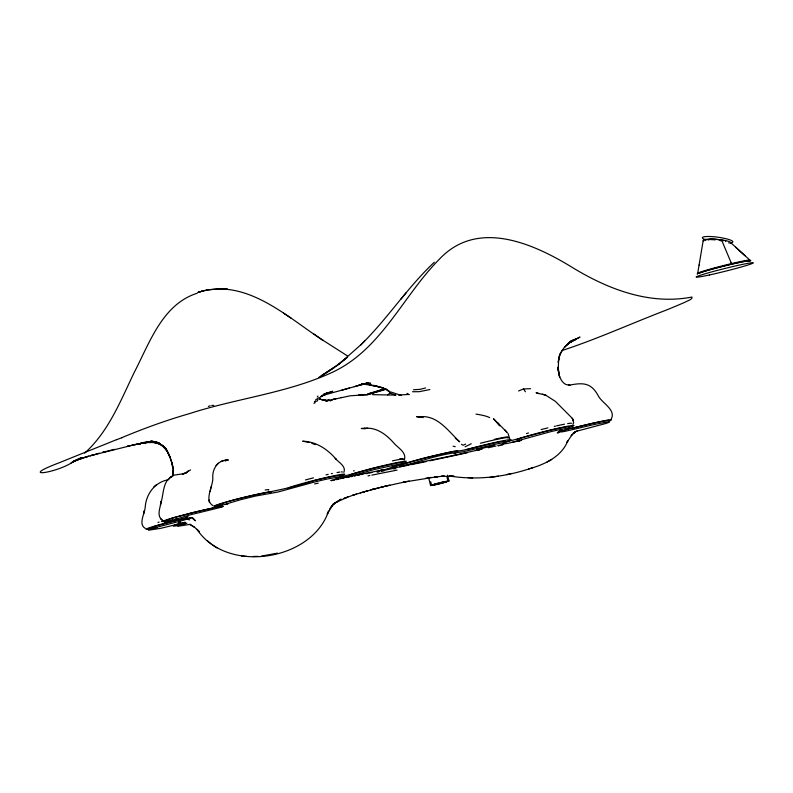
<?xml version="1.0" encoding="UTF-8"?>
<svg xmlns="http://www.w3.org/2000/svg" width="793" height="793" viewBox="0 0 793 793"><rect width="100%" height="100%" fill="white"/><g stroke="black" fill="none" stroke-linecap="round" stroke-linejoin="round"><path stroke-width="1.19" d="M212.96 505.666C203.523 499.818 213.654 485.911 212.772 477.227C212.316 468.296 218.699 459.306 228.235 460.109L225.232 460.426L227.888 459.841L225.222 461.03M699.079 265.11L703.222 240.348M697.691 273.317L699.089 265.031M160.374 505.22L161.385 500.928C160.582 506.905 156.072 515.718 162.307 520.139M211.107 486.733L210.185 491.531M161.058 502.286C163.784 493.692 162.674 481.777 171.437 476.593L169.405 478.179L174.311 475.066L183.966 473.679L182.37 474.026L186.444 472.37L184.482 473.679L190.607 469.872M404.371 459.92C406.888 452.228 397.818 447.886 393.784 442.98C386.36 434.495 375.832 426.485 363.848 428.498L367.645 428.2M145.317 528.435C137.883 524.094 144.841 513.666 145.208 507.173C146.259 493.444 155.061 481.936 168.949 479.587M143.92 512.645L144.435 510.504L143.583 514.042M436.14 484.523L430.599 485.554L435.506 483.958M433.751 485.029L431.59 485.296L434.237 484.325M446.846 476.553L448.005 481.182L445.894 482.005M445.359 482.164L449.007 480.935L442.732 482.134M570.663 341.377L569.979 341.694L575.49 339.226L569.453 342.685L564.388 347.304L567.798 343.944L576.025 338.859L570.435 341.912L566.628 344.886L571.803 341.109L580 337.065L569.037 342.784L573.21 340.128C565.122 344.697 558.688 352.994 558.262 362.5L559.828 354.302L558.619 359.546L558.222 370.044L558.103 367.1L559.62 377.171L558.094 369.29C558.797 375.01 560.354 381.473 565.815 384.466L570.018 385.339L568.482 385.309C582.131 382.712 590.785 381.889 598.249 395.786C601.788 403.022 616.498 409.862 611.165 419.081M343.845 472.37C346.501 466.274 338.442 462.24 335.211 458.394L336.153 459.296C327.668 449.294 316.149 441.542 302.658 441.186L309.082 442.474M401.754 462.676L400.485 462.517A36.171 1.705 -14 0 0 397.59 462.914L374.702 467.91L339.017 477.505M572.942 424.245L573.666 422.748L572.348 418.397L555.496 401.466L545.802 395.231L536.068 392.713L538.962 393.734M318.033 399.513L317.23 401.099L314.9 401.347M562.197 350.407L559.917 354.481L560.165 354.035M721.214 240.666L721.58 240.011A14.006 2.161 5.4 0 0 703.897 239.793A14.006 2.191 5.4 0 0 703.738 241.052M171.635 476.801L172.824 474.918L173.389 470.15L172.557 475.671L173.231 471.756L171.912 462.537L173.29 468.901C171.308 460.158 169.068 450.146 161.276 444.665L166.996 450.474L163.645 446.618L159.621 443.892L166.094 448.868C160.305 441.998 150.918 441.354 142.671 442.603L154.843 442.514L160.087 444.12L152.177 442.097L146.467 442.316L152.762 441.879L144.504 442.553L153.505 441.622L141.531 443.277L149.272 442.018L146.437 442.464M559.977 430.5L558.371 432.948L560.264 430.52L557.261 432.909L559.799 430.926M329.601 509.027L333.684 503.476L327.241 514.013L328.629 511.039C311.887 560.938 226.758 574.429 196.902 529.218L199.261 531.647L194.632 527.345L190.538 524.778M434.336 262.215C407.324 287.482 387.301 319.113 360.795 344.886L364.651 340.97M406.194 292.696L400.792 299.298M186.266 473.044L188.11 470.913M331.236 506.767L334.854 503.139L333.149 504.507L341.109 499.144L334.398 503.208L347.889 496.953L343.875 498.519L354.015 494.862M317.329 396.847L318.043 396.074M218.263 463.171L216.023 465.531M361.291 344.38L339.622 363.571L318.885 377.319M387.757 394.954L389.76 393.09L395.895 395.182M84.603 453.17C108.611 431.699 120.526 400.842 134.205 372.492C149.57 342.972 162.406 304.115 197.348 293.192M319.192 398.155L319.985 397.462M156.548 484.573L153.892 486.763M338.205 364.671L347.671 357.068L335.508 366.653L323.058 374.891M320.977 396.837L328.223 392.575L320.798 396.639L324.634 394.28L332.693 391.276L323.584 394.131M315.475 400.019L318.429 397.888M528.614 468.99C544.355 464.599 561.404 457.006 567.877 440.739L566.975 442.266L571.922 434.921L571.198 435.654L575.014 432.205L573.052 433.444L577.423 430.708M334.031 367.724L321.353 375.892L323.841 374.445M504.883 441.205L499.015 441.959A29.49 1.388 -14 0 0 492.82 443.297L461.675 450.563L455.321 451.197A17.575 0.833 -14 0 0 452.297 451.633L425.435 457.839L391.573 467.345M319.391 399.503L320.144 399.008L319.906 398.304L320.967 399.464L323.931 400.217L325.487 400.396L321.819 399.672L328.827 400.346L325.16 400.802L329.541 400.207L326.547 400.901M568.977 427.14L569.384 426.812L563.664 427.387A27.646 1.299 -14 0 0 558.827 428.339L556.904 428.755A29.787 1.408 -14 0 0 550.332 430.232L503.694 442.573M74.225 460.991C59.525 472.598 14.552 479.557 60.218 462.378C78.785 454.786 97.45 447.43 116.026 439.867M608.697 420.805L609.044 420.607A27.081 1.279 -14 0 0 607.706 420.369L593.759 423.095A31.363 1.477 -14 0 0 586.969 424.681L565.33 429.747M71.092 462.884L79.191 458.76L72.629 462.18M75.88 460.505L80.708 457.829M547.091 462.002L551.72 459.464M222.536 505.191L220.206 505.26M73.908 461.536L77.218 459.762M75.682 460.634L80.49 458.225L73.511 461.457L82.155 458.185L76.326 460.297L79.597 459.107M471.27 443.753L465.104 446.786M74.304 461.298L77.446 459.742L72.579 462.101M208.41 406.452L210.204 405.729M465.62 444.11L463.152 445.23L461.467 444.298M75.375 460.753L76.99 460.029L72.173 462.16M569.939 341.743L575.331 339.672L571.594 341.03M340.326 475.631L341.099 475.106L327.39 477.465A26.754 1.259 -14 0 0 320.858 478.962A27.606 1.299 -14 0 0 313.691 480.707C281.802 491.729 245.146 494.376 215.072 505.974M518.553 390.979L523.489 388.937L530.557 388.699M571.396 341.119L574.756 339.8L571.694 340.98M121.636 437.736C143.84 428.438 166.52 420.211 189.666 413.559C237.038 398.225 287.69 393.08 333.08 371.976C381.909 348.712 403.003 295.769 439.401 259.172C477.822 218.244 534.284 243.887 573.696 268.292C609.093 289.663 650.21 305.176 692.002 297.038C693.042 299.546 686.5 301.043 684.656 302.401C677.063 305.632 669.47 308.883 661.749 311.837C628.532 324.733 595.989 339.424 562.088 350.506M330.086 400.951L331.117 400.564M198.25 292.29L202.77 290.932L198.052 292.419C245.632 277.134 286.402 316.536 323.029 340.375L314.008 334.081M325.001 393.794L328.659 392.485M82.155 458.185L78.408 459.514L88.618 456.193L80.004 458.879M569.949 341.654L572.259 340.871M353.579 470.943L354.243 470.725M533.52 467.424C506.529 476.811 477.753 480.588 449.433 475.998L454.131 476.256L441.126 476.345L444.348 476.127L434.564 477.009L437.934 476.623L403.518 482.154L409.158 481.064M356.582 494.039L352.707 495.278L364.939 491.531L360.3 492.899M386.667 389.155L367.952 394.567L367.803 393.982L385.319 388.461M367.803 393.982L385.358 388.937M367.952 394.567L385.457 389.046M184.888 522.25L177.513 524.857L178.871 524.837M84.514 457.492L99.204 453.229M186.989 523.162L177.87 526.294L190.251 524.332M221.069 461.447L224.439 460.426M367.407 490.857L368.061 490.659L363.838 491.858L383.871 486.525L372.363 489.41L376.08 488.488M321.472 395.766L367.783 383.009L354.312 386.607M341.208 390.384L349.376 388.015M444.754 482.342L446.033 482.035M217.292 506.846L219.046 506.34M187.376 517.601L183.401 518.731A24.296 1.14 -14 0 1 176.512 520.565L154.744 526.294L148.43 528.842M157.946 522.409L159.076 522.081M94.357 454.587L90.323 455.727L134.344 444.754L127.435 446.261L128.862 445.944M434.237 484.255L437.002 483.552M444.09 482.531L445.359 482.223M370.747 489.925L374.465 488.884M363.194 384.139L368.249 382.94L358.942 384.992L368.507 382.93L364.195 383.842M443.366 482.729L444.605 482.441M435.793 483.819L438.638 483.125M443.802 482.659L441.79 483.145M326.686 400.861L350.219 395.796L367.635 394.656M215.339 507.381L196.198 511.862A11.637 0.545 -14 0 0 189.834 513.408C182.449 515.817 170.009 517.978 165.083 521.17M442.94 482.897L440.958 483.363M335.419 398.849L331.266 399.93L335.905 398.74M437.567 483.353L441.324 482.412M105.33 451.643L102.505 452.377L114.479 449.334M425.583 387.946L420.231 389.323L413.52 389.769M313.929 403.32L315.227 402.705L314.434 401.764M438.271 484.077L441.096 483.373M439.203 483.849L440.145 483.621M178.514 522.547L180.15 522.151M547.933 427.883L546.585 428.21A27.676 1.308 -14 0 0 541.104 429.578M381.473 487.12L406.105 481.658M440.333 482.699L442.226 482.194M185.512 522.379L160.751 528.316L148.489 530.23L156.905 527.206L176.869 522.002A24.296 1.14 -14 0 0 183.758 520.168L192.154 517.482L164.855 522.508L190.191 514.845A11.637 0.545 -14 0 1 196.555 513.299L220.92 507.312L223.239 506.44L214.972 507.282L240.626 499.709L255.267 496.111L277.758 492.066L314.048 482.144A27.606 1.299 -14 0 1 321.215 480.399A26.754 1.259 -14 0 1 327.747 478.903L341.456 476.543L334.131 479.656L339.374 478.942L375.059 469.347L397.947 464.351A36.171 1.705 -14 0 1 400.852 463.955L402.17 463.984L383.009 470.229A12.698 0.595 -14 0 0 383.812 470.348C407.126 466.145 429.201 456.857 452.654 453.071A17.575 0.833 -14 0 1 455.678 452.634L462.032 452L493.187 444.734A29.49 1.388 -14 0 1 499.372 443.396L505.498 442.474L502.346 444.06L503.178 444.11L509.572 442.97L550.689 431.67A29.787 1.408 -14 0 1 557.261 430.193L559.184 429.776A27.646 1.299 -14 0 1 564.021 428.825L569.741 428.25L560.473 431.828L561.722 431.868A20.787 0.981 -14 0 0 565.696 431.184L587.326 426.119A31.363 1.477 -14 0 1 594.116 424.533L608.062 421.807A27.081 1.279 -14 0 1 609.401 422.045L609.054 422.243A28.469 1.338 -14 0 1 605.763 423.502L574.895 431.679M202.612 290.991L207.34 289.871M438.43 483.988L436.507 484.493M441.969 482.313L445.329 481.5M437.627 484.176L435.704 484.672M386.974 485.782L384.565 486.337L389.908 485.118M554.277 426.376L555.437 426.119M488.21 447.758L493.077 446.667M494.059 446.449L496.002 446.013M497.954 445.577L502.831 444.486M498.113 445.864L500.224 445.388M277.5 553.137L261.611 556.062M482.144 449.106L464.232 453.071A262.265 12.351 -14 0 1 450.384 456.084L400.247 466.443M477.317 450.503L479.309 450.067M501.741 445.051L502.752 444.823M314.593 483.948L318.181 483.155M467.414 452.704L455.668 455.281M512.447 442.355L517.105 441.334M174.559 519.415L176.552 518.979M506.499 474.591L511.713 473.461M518.235 441.086L521.625 440.353M435.476 484.672L433.632 485.118M330.8 480.449L333.01 479.983M518.791 441.314L519.623 441.136M170.862 520.208L172.646 519.831M132.262 445.21L142.334 443.158L135.078 444.605L137.268 444.169M331.385 473.659L332.406 473.451M331.276 480.707L334.656 480.003M336.331 479.656L337.987 479.319M420.964 462.636L410.784 464.728M341.416 477.931L345.52 477.089M341.496 478.219L345.589 477.376M346.531 476.88L348.543 476.474M346.6 477.168L352.598 475.959M409.119 465.065L403.498 466.195M353.589 475.75L383.753 469.734M347.731 477.336L349.326 477.009M350.912 476.692L352.498 476.375M354.075 476.058L355.522 475.77M399.791 466.938L401.645 466.571M380.769 470.021L383.673 469.446M393.447 467.801L395.38 467.414M357.683 475.334L359.844 474.908M361.36 474.601L362.877 474.293M365.9 473.689L367.417 473.391M368.933 473.094L371.947 472.489M376.675 471.548L379.817 470.923M381.393 470.606L384.536 469.981M386.964 469.506L388.183 469.258M377.26 472.231L379.193 471.845M381.136 471.458L384.04 470.883M393.724 468.96L395.667 468.564M367.982 475.889L369.925 475.503M371.867 475.116L397.075 470.1M445.299 481.569L448.005 481.182M363.769 383.891L361.539 384.318L370.609 383.217L362.441 383.753L367.565 384.099L362.054 383.822M139.816 443.664L144.792 442.732L137.407 444.11L147.092 442.345L139.489 443.683L144.346 442.811M186.414 516.887L188.05 516.57M169.246 520.535L166.669 521.001M341.109 397.561L341.813 397.432M429.895 389.541L419.259 391.683L412.529 391.732M336.242 478.04L337.501 477.812M183.411 524.143L184.888 523.876M337.025 472.539L338.561 472.271M154.03 528.118L155.448 527.86M498.361 476.196L489.588 477.485M207.251 289.891L221.663 288.731M218.997 505.448L216.658 505.815M425.593 478.268L431.124 477.376M339.235 472.162L339.85 472.073M179.753 524.728L180.824 524.57M151.572 528.515L149.659 528.762M211.81 405.411L213.763 405.392M408.772 394.448L398.492 395.033M358.555 394.944L367.922 394.656M253.017 556.498L257.675 556.359M362.718 428.468L364.939 428.418L361.271 428.498L365.851 428.656M395.162 395.092L372.512 394.666M362.351 383.782L379.649 386.974L369.201 384.635L371.035 385.011M361.618 383.762L364.611 383.802L361.806 383.663M468.108 477.624L472.638 477.971M241.716 556.042L246.901 556.428M183.153 518.245L189.735 519.881M151.79 441.304L155.755 441.85L159.76 443.446C159.383 441.85 142.264 440.026 155.755 441.85M453.13 446.172L455.232 446.677M703.887 239.793L704.868 239.992M423.155 417.584L416.484 416.672L420.617 416.88L418.496 416.9C436.963 414.065 447.976 430.807 459.653 441.81L455.291 438.162L456.5 438.836M378.102 386.459L373.077 385.348L383.019 387.975M390.562 391.901L401.367 395.439M545.802 395.231L542.452 394.081M311.837 443.376L315.475 444.615M378.866 386.756L383.782 388.461M380.918 387.202L385.676 388.986L390.235 392.495M347.314 355.829L321.988 339.642M406.987 393.368L409.188 394.676M189.755 524.292L194.632 527.345M192.144 518.097L195.415 520.783L192.977 517.958M283.448 313.116L291.1 318.132M212.712 545.069L216.975 547.913M387.222 389.908L389.313 391.316M386.607 389.571L388.996 391.415M160.473 518.642L161.98 519.861M207.191 540.539L210.938 543.76M735.617 247.198L749.871 260.084M744.994 255.713L730.621 242.559M506.677 431.967L493.524 418.754L499.719 425.871M504.933 429.935L507.332 432.74M523.489 388.937L525.422 391.772M498.272 423.125L499.362 424.979M731.106 262.711L731.77 264.178L721.58 240.011M170.039 457.115L165.707 448.779L162.436 445.408L167.7 451.921L171.328 461.06M509.879 439.342L508.045 433.493M171.199 460.683L172.349 464.44M447.559 475.146L449.007 480.954M430.718 481.807L431.59 485.276M428.567 477.426L430.599 485.554M372.512 392.991L372.66 393.566M208.916 500.006L209.273 502.217M389.76 393.09L389.789 393.615M705.492 239.902A12.896 2.161 7.8 0 1 715.137 239.882M720.054 240.557A12.896 2.161 7.8 0 1 721.164 240.755M728.628 242.827A12.896 2.161 7.8 0 1 729.173 243.104M708.565 239.873A8.991 1.507 7.8 0 1 713.779 239.08A8.991 1.507 7.8 0 1 723.761 240.715M725.377 241.3A8.991 1.507 7.8 0 1 725.754 241.498M705.78 239.843A15.384 2.577 7.8 0 1 706.87 236.502A15.384 2.577 7.8 0 1 727.3 239.05A15.384 2.577 7.8 0 1 730.294 242.906M698.98 273.565A25.782 1.219 -14 0 1 725.189 265.754A25.782 1.219 -14 0 1 748.79 261.293M749.216 260.57A26.912 1.199 -14.2 0 0 730.809 263.762A26.912 1.199 -14.2 0 0 699.01 272.623A26.952 1.259 -14.1 0 0 699.188 273.367M721.937 239.882A13.987 2.389 5.1 0 1 730.67 243.312M697.473 274.11A27.676 1.308 -14 0 1 726.071 265.447A27.676 1.308 -14 0 1 749.514 261.373M116.412 439.778A535.731 25.297 -14 0 1 122.043 437.637M455.628 455.291A296.324 13.957 -14 0 1 429.737 460.812M426.218 461.546A296.324 13.957 -14 0 1 421.024 462.626M562.435 430.272A20.787 0.981 -14 0 1 561.355 430.43M526.502 433.553A27.676 1.308 -14 0 1 528.525 432.968M556.567 425.861A27.676 1.308 -14 0 1 564.457 424.196M567.659 423.611A27.676 1.308 -14 0 1 571.555 423.293M516.739 439.699A29.579 1.398 -14 0 1 554.089 429.142A29.579 1.398 -14 0 1 569.88 427.328M519.465 439.738A29.579 1.398 -14 0 1 518.325 439.887M305.454 479.943A27.676 1.308 -14 0 1 313.483 477.862M326.012 474.848A27.676 1.308 -14 0 1 328.193 474.353M341.307 471.904A27.676 1.308 -14 0 1 342.348 472.053M288.146 488.012A29.579 1.398 -14 0 1 326.161 477.525A29.579 1.398 -14 0 1 341.456 475.741M182.063 524.797A29.579 1.398 -14 0 1 181.141 522.993M571.694 428.448A29.579 1.398 -14 0 1 603.711 420.835A29.579 1.398 -14 0 1 608.439 421.271M476.028 414.134A15.384 2.647 7.7 0 1 489.658 417.643M494.366 439.342A26.912 1.199 -14.2 0 1 507.639 437.121M480.429 443.228A27.676 1.308 -14 0 1 507.877 438.063M467.146 449.482A29.579 1.398 -14 0 1 504.12 440.561A29.579 1.398 -14 0 1 504.308 442.385M494.237 445.269A29.579 1.398 -14 0 1 476.553 449.76M454.032 453.755A29.579 1.398 -14 0 1 457.383 452.426M399.722 458.889A26.912 1.16 -14.2 0 1 402.705 458.592M392.396 460.862A27.676 1.308 -14 0 1 403.092 459.593M349.039 475.404A29.579 1.398 -14 0 1 386.538 464.876A29.579 1.398 -14 0 1 402.447 463.003M352.261 475.443A29.579 1.398 -14 0 1 350.08 475.731M178.217 518.929A29.579 1.398 -14 0 1 175.977 519.425M169.91 520.674A29.579 1.398 -14 0 1 172.349 518.037A29.579 1.398 -14 0 1 212.871 508.085M219.899 507.123A29.579 1.398 -14 0 1 219.978 507.391M161.415 521.427A27.676 1.308 -14 0 1 163.844 520.773M180.348 522.141A29.579 1.398 -14 0 1 178.584 522.597M156.955 527.682A29.579 1.398 -14 0 1 150.928 528.852M148.192 529.278A29.579 1.398 -14 0 1 155.2 525.937A29.579 1.398 -14 0 1 187.574 517.651M265.13 490.015A27.676 1.308 -14 0 1 268.569 490.005M215.527 506.33A29.579 1.398 -14 0 1 242.47 497.717A29.579 1.398 -14 0 1 269.749 492.83M227.928 504.001A29.579 1.398 -14 0 1 225.46 504.536M219.334 505.746A29.579 1.398 -14 0 1 217.797 506.013M400.277 465.481A29.579 1.398 -14 0 1 431.59 456.243A29.579 1.398 -14 0 1 457.135 451.604M324.783 394.944L321.542 395.786L324.783 394.944M227.442 289.217L222.01 288.811L227.442 289.217M573.468 420.865L572.348 418.397L573.468 420.865M709.378 274.973A29.579 1.398 -14 0 0 753.33 262.88A29.579 1.398 -14 0 0 711.242 272.029A29.579 1.398 -14 0 0 709.378 274.973"/></g></svg>
